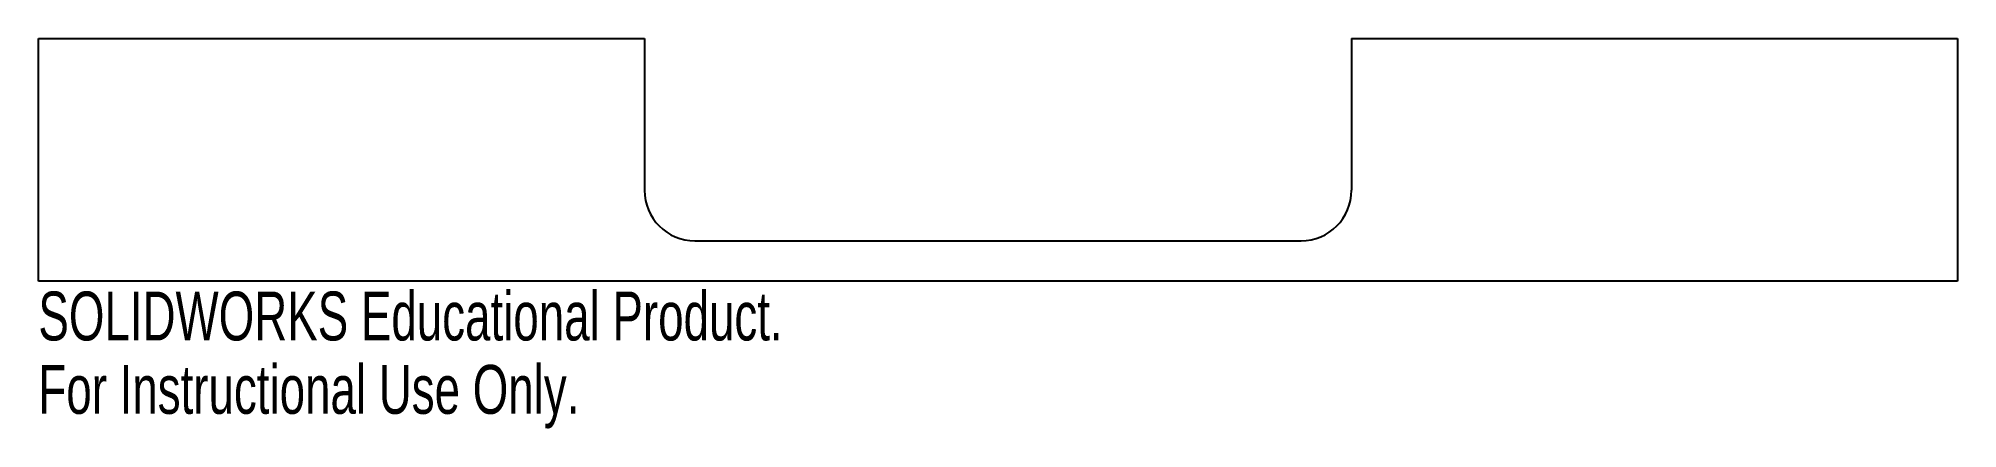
# Model space of a CAD drawing. Header units: millimetres. Extents: x -190 to 0, y -15 to 24.
import ezdxf

# ---------------------------------------------------------------- set-up
doc = ezdxf.new("R2010")
doc.units = ezdxf.units.MM
doc.styles.add('SLDTEXTSTYLE0', font='TXT', dxfattribs={"width": 0.7})

msp = doc.modelspace()

# ---------------------------------------------------------------- linework, layer by layer
at = {"color": 7, "linetype": 'Continuous', "lineweight": 25}
for p, q in [((-190, 24), (-130, 24)), ((-190, 0), (-190, 24)), ((-130, 24), (-130, 9)), ((-60, 24), (0, 24)), ((-60, 24), (-60, 9)), ((0, 24), (0, 0)), ((-125, 4), (-65, 4)), ((0, 0), (-190, 0))]:
    msp.add_line(p, q, dxfattribs=at)
for centre, start, end in [((-125, 9), 180, 270), ((-65, 9), 270, 0)]:
    msp.add_arc(centre, 5, start, end, dxfattribs=at)

# ---------------------------------------------------------------- texts
at = {"color": 7, "linetype": 'Continuous', "char_height": 4.8336, "attachment_point": 1, "style": 'SLDTEXTSTYLE0'}
for s, insert in [('SOLIDWORKS Educational Product.', (-190, -1.02)), ('For Instructional Use Only.', (-190, -8.27))]:
    msp.add_mtext(s, dxfattribs=dict(at, insert=insert))

doc.saveas('drawing.dxf')
